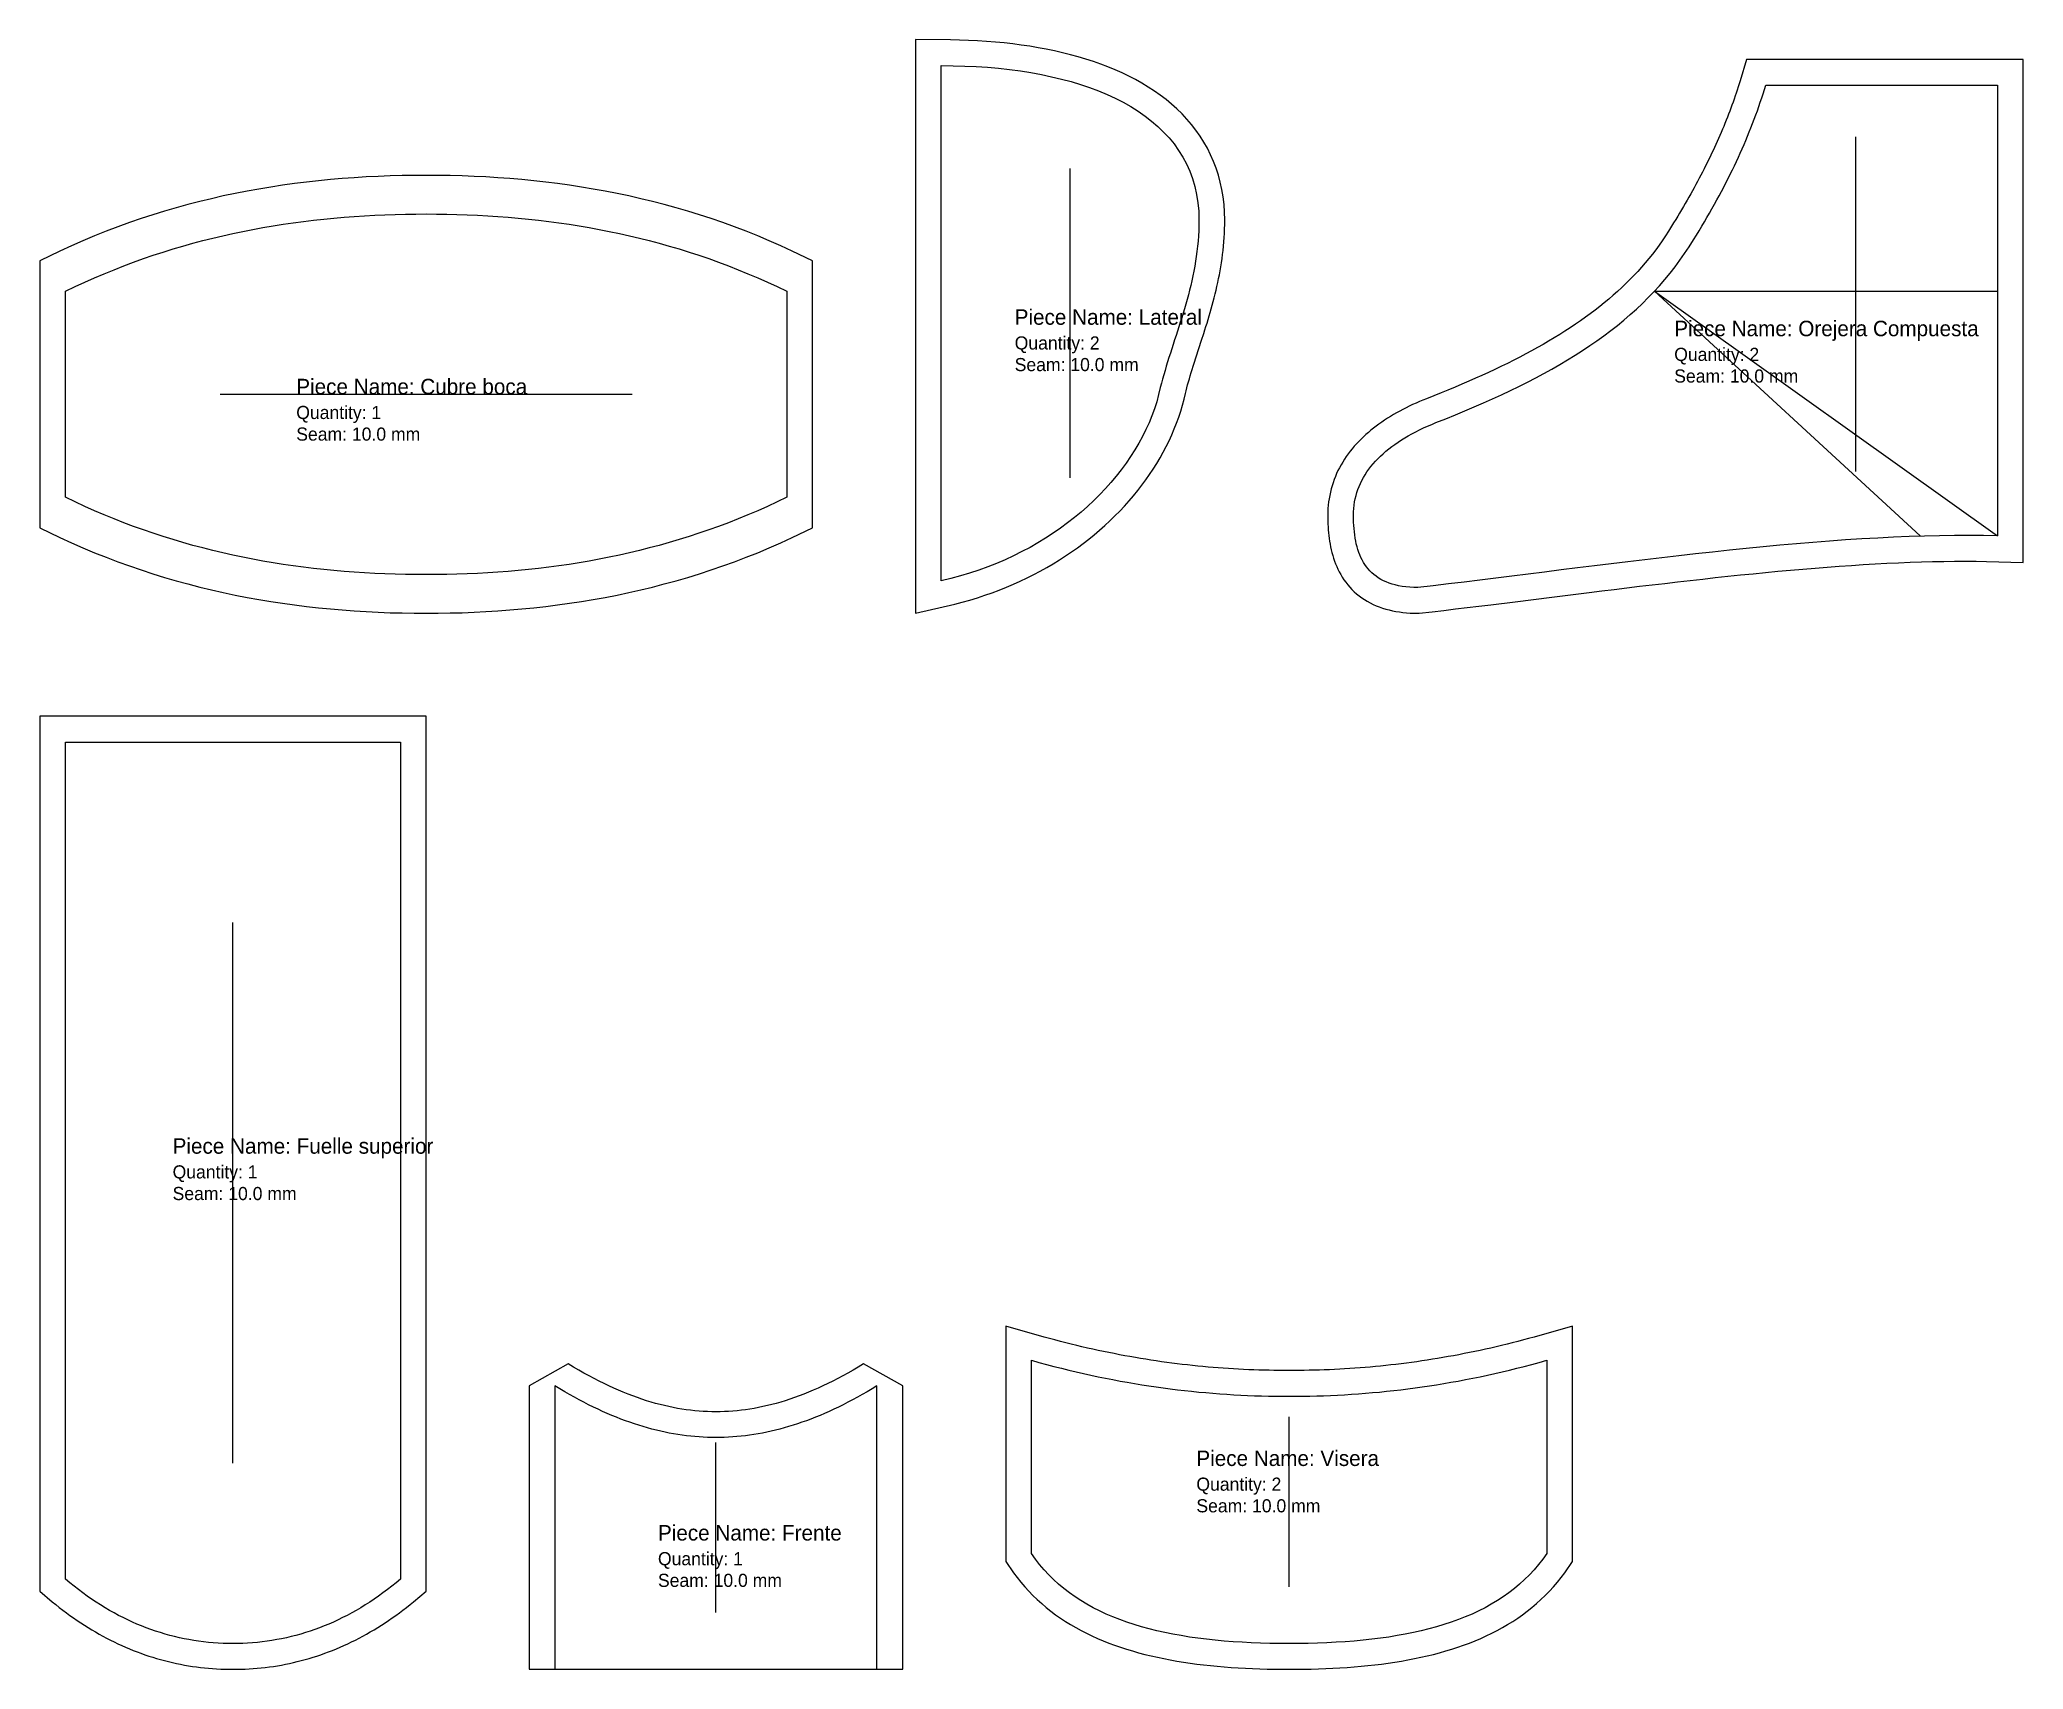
# Model space of a CAD drawing. Extents: x 0 to 770, y 0 to 633.
import ezdxf

# ---------------------------------------------------------------- set-up
doc = ezdxf.new("R2010")
doc.units = 0
for name, color, linetype in [('1', 7, 'Continuous'), ('4', 1, 'Continuous'), ('7', 3, 'Continuous'), ('8', 5, 'Continuous')]:
    doc.layers.add(name, color=color, linetype=linetype)

# ---------------------------------------------------------------- blocks, each defined once
blk = doc.blocks.new('PIECE_1_FUELLE_SUPERIOR')
at = {"layer": '1'}
blk.add_lwpolyline([(66.58, -9.99), (68.16, -9.95), (69.74, -9.9), (71.32, -9.82), (72.89, -9.71), (74.46, -9.58), (76.03, -9.43), (77.59, -9.26), (79.16, -9.06), (80.72, -8.84), (82.28, -8.59), (83.83, -8.32), (85.38, -8.03), (86.93, -7.71), (88.47, -7.37), (90.01, -7.01), (91.55, -6.62), (93.08, -6.21), (94.6, -5.77), (96.13, -5.31), (97.64, -4.83), (99.16, -4.32), (100.67, -3.78), (102.17, -3.22), (103.67, -2.64), (105.16, -2.04), (106.65, -1.41), (108.13, -0.76), (109.61, -0.08), (111.08, 0.63), (112.55, 1.35), (114.01, 2.1), (115.46, 2.88), (116.91, 3.68), (118.35, 4.5), (119.78, 5.35), (121.21, 6.22), (122.64, 7.11), (124.05, 8.03), (125.46, 8.98), (126.86, 9.94), (128.25, 10.93), (129.64, 11.95), (131.03, 12.99), (132.4, 14.05), (133.76, 15.14), (135.12, 16.25), (140, 20.34), (140, 360), (-10, 360), (-10, 20.34), (-5.12, 16.25), (-3.77, 15.14), (-2.4, 14.05), (-1.02, 12.99), (0.36, 11.95), (1.75, 10.93), (3.14, 9.94), (4.54, 8.98), (5.95, 8.03), (7.36, 7.11), (8.79, 6.22), (10.21, 5.35), (11.65, 4.5), (13.09, 3.68), (14.54, 2.88), (15.99, 2.1), (17.45, 1.35), (18.92, 0.63), (20.39, -0.08), (21.87, -0.76), (23.35, -1.41), (24.84, -2.04), (26.33, -2.64), (27.82, -3.22), (29.33, -3.78), (30.84, -4.32), (32.35, -4.83), (33.87, -5.31), (35.4, -5.77), (36.92, -6.21), (38.45, -6.62), (39.99, -7.01), (41.53, -7.37), (43.07, -7.71), (44.62, -8.03), (46.17, -8.32), (47.73, -8.59), (49.28, -8.84), (50.84, -9.06), (52.41, -9.26), (53.97, -9.43), (55.54, -9.58), (57.11, -9.71), (58.68, -9.82), (60.26, -9.9), (61.84, -9.95), (63.42, -9.99), (65, -10)], close=True, dxfattribs=at)
at = {"layer": '4'}
blk.add_lwpolyline([(0, 25), (0, 350), (130, 350), (130, 25), (128.33, 23.6), (126.65, 22.25), (124.96, 20.94), (123.26, 19.67), (121.55, 18.43), (119.84, 17.25), (118.11, 16.1), (116.38, 14.99), (114.64, 13.92), (112.89, 12.9), (111.14, 11.91), (109.37, 10.96), (107.6, 10.06), (105.82, 9.19), (104.03, 8.37), (102.24, 7.58), (100.43, 6.83), (98.62, 6.12), (96.81, 5.46), (94.99, 4.83), (93.16, 4.24), (91.32, 3.69), (89.48, 3.18), (87.63, 2.7), (85.77, 2.27), (83.91, 1.87), (82.05, 1.52), (80.17, 1.2), (78.3, 0.91), (76.41, 0.67), (74.52, 0.47), (72.63, 0.3), (70.73, 0.17), (68.82, 0.07), (66.91, 0.02), (65, 0), (63.09, 0.02), (61.18, 0.07), (59.27, 0.17), (57.37, 0.3), (55.48, 0.47), (53.59, 0.67), (51.7, 0.91), (49.83, 1.2), (47.95, 1.52), (46.09, 1.87), (44.23, 2.27), (42.37, 2.7), (40.52, 3.18), (38.68, 3.69), (36.84, 4.24), (35.01, 4.83), (33.19, 5.46), (31.38, 6.12), (29.57, 6.83), (27.76, 7.58), (25.97, 8.37), (24.18, 9.19), (22.4, 10.06), (20.63, 10.96), (18.86, 11.91), (17.11, 12.9), (15.36, 13.92), (13.62, 14.99), (11.89, 16.1), (10.16, 17.25), (8.45, 18.43), (6.74, 19.67), (5.04, 20.94), (3.35, 22.25), (1.67, 23.6)], close=True, dxfattribs=at)
at = {"layer": '7'}
blk.add_line((65, 70), (65, 280), dxfattribs=at)
at = {"layer": '8'}
for s, height, p in [('Piece Name: Fuelle superior', 6, (41.6, 190.17)), ('Quantity: 1', 5.1, (41.6, 180.57)), ('Seam: 10.0 mm', 5.1, (41.6, 172.17))]:
    blk.add_text(s, height=height, dxfattribs=at).set_placement(p)
blk = doc.blocks.new('PIECE_2_FRENTE')
at = {"layer": '1'}
blk.add_lwpolyline([(135, 110), (119.85, 118.57), (117.76, 117.32), (115.74, 116.14), (113.74, 115.01), (111.76, 113.92), (109.8, 112.88), (107.86, 111.89), (105.94, 110.94), (104.04, 110.03), (102.15, 109.16), (100.29, 108.34), (98.44, 107.56), (96.61, 106.83), (94.79, 106.13), (92.99, 105.48), (91.2, 104.86), (89.43, 104.29), (87.67, 103.75), (85.93, 103.25), (84.2, 102.79), (82.48, 102.37), (80.77, 101.98), (79.07, 101.63), (77.39, 101.32), (75.71, 101.04), (74.04, 100.79), (72.37, 100.58), (70.72, 100.4), (69.06, 100.25), (67.42, 100.14), (65.78, 100.06), (64.14, 100.02), (62.5, 100), (60.86, 100.02), (59.22, 100.06), (57.58, 100.14), (55.94, 100.25), (54.28, 100.4), (52.63, 100.58), (50.96, 100.79), (49.29, 101.04), (47.61, 101.32), (45.93, 101.63), (44.23, 101.98), (42.52, 102.37), (40.8, 102.79), (39.07, 103.25), (37.33, 103.75), (35.57, 104.29), (33.8, 104.86), (32.01, 105.48), (30.21, 106.13), (28.39, 106.83), (26.56, 107.56), (24.71, 108.34), (22.85, 109.16), (20.96, 110.03), (19.06, 110.94), (17.14, 111.89), (15.2, 112.88), (13.24, 113.92), (11.26, 115.01), (9.26, 116.14), (7.24, 117.32), (5.15, 118.57), (-10, 110), (-10, 0), (135, 0)], close=True, dxfattribs=at)
at = {"layer": '4'}
blk.add_lwpolyline([(0, 0), (125, 0), (125, 110), (123.09, 108.85), (121.19, 107.74), (119.31, 106.67), (117.44, 105.63), (115.58, 104.62), (113.74, 103.66), (111.91, 102.73), (110.08, 101.83), (108.27, 100.97), (106.47, 100.14), (104.69, 99.35), (102.91, 98.59), (101.14, 97.87), (99.38, 97.18), (97.63, 96.52), (95.89, 95.9), (94.16, 95.31), (92.44, 94.75), (90.72, 94.22), (89.02, 93.73), (87.32, 93.27), (85.62, 92.84), (83.94, 92.44), (82.26, 92.07), (80.59, 91.74), (78.92, 91.43), (77.26, 91.16), (75.6, 90.91), (73.95, 90.7), (72.3, 90.51), (70.66, 90.35), (69.02, 90.22), (67.39, 90.13), (65.76, 90.06), (64.13, 90.01), (62.5, 90), (60.87, 90.01), (59.24, 90.06), (57.61, 90.13), (55.98, 90.22), (54.34, 90.35), (52.7, 90.51), (51.05, 90.7), (49.4, 90.91), (47.74, 91.16), (46.08, 91.43), (44.41, 91.74), (42.74, 92.07), (41.06, 92.44), (39.38, 92.84), (37.68, 93.27), (35.98, 93.73), (34.28, 94.22), (32.56, 94.75), (30.84, 95.31), (29.11, 95.9), (27.37, 96.52), (25.62, 97.18), (23.86, 97.87), (22.09, 98.59), (20.31, 99.35), (18.53, 100.14), (16.73, 100.97), (14.92, 101.83), (13.09, 102.73), (11.26, 103.66), (9.42, 104.62), (7.56, 105.63), (5.69, 106.67), (3.81, 107.74), (1.91, 108.85), (0, 110)], close=True, dxfattribs=at)
at = {"layer": '7'}
blk.add_line((62.5, 22), (62.5, 88), dxfattribs=at)
at = {"layer": '8'}
for s, height, p in [('Piece Name: Frente', 6, (40, 50)), ('Quantity: 1', 5.1, (40, 40.4)), ('Seam: 10.0 mm', 5.1, (40, 32))]:
    blk.add_text(s, height=height, dxfattribs=at).set_placement(p)
blk = doc.blocks.new('PIECE_3_VISERA')
at = {"layer": '1'}
blk.add_lwpolyline([(92.22, 106.08), (90.26, 106.13), (88.24, 106.19), (86.34, 106.25), (84.37, 106.33), (82.34, 106.42), (80.37, 106.53), (78.45, 106.64), (76.42, 106.76), (74.44, 106.9), (72.45, 107.04), (70.52, 107.2), (68.54, 107.37), (66.49, 107.55), (66.49, 107.55), (64.55, 107.74), (62.49, 107.95), (60.54, 108.16), (58.51, 108.39), (56.53, 108.63), (54.45, 108.9), (52.47, 109.16), (50.48, 109.44), (48.45, 109.73), (46.36, 110.04), (44.33, 110.36), (42.35, 110.68), (40.31, 111.03), (38.2, 111.39), (36.19, 111.76), (34.16, 112.14), (32.04, 112.55), (30, 112.96), (27.96, 113.38), (27.96, 113.38), (25.83, 113.83), (23.82, 114.27), (21.71, 114.74), (19.59, 115.23), (17.55, 115.72), (15.4, 116.24), (13.36, 116.75), (11.25, 117.3), (9.08, 117.87), (7.03, 118.42), (4.9, 119.01), (-10, 123.22), (-10, 31.88), (-6.98, 27.51), (-5.58, 25.63), (-4.12, 23.8), (-2.61, 22.02), (-1.04, 20.31), (0.57, 18.65), (2.24, 17.05), (3.95, 15.5), (5.72, 14.01), (7.53, 12.57), (9.38, 11.19), (11.28, 9.87), (13.21, 8.59), (15.19, 7.37), (17.2, 6.2), (19.25, 5.08), (21.34, 4.01), (23.46, 3), (25.62, 2.02), (27.81, 1.1), (30.03, 0.22), (32.28, -0.62), (34.56, -1.41), (36.88, -2.17), (39.22, -2.88), (41.59, -3.55), (43.99, -4.18), (46.42, -4.77), (48.87, -5.33), (51.35, -5.85), (53.86, -6.33), (56.39, -6.78), (58.95, -7.2), (61.53, -7.59), (64.14, -7.94), (66.77, -8.26), (69.42, -8.55), (72.09, -8.82), (74.79, -9.05), (77.51, -9.26), (80.25, -9.44), (83.01, -9.59), (85.8, -9.72), (88.6, -9.82), (91.42, -9.9), (94.26, -9.96), (97.12, -9.99), (100, -10), (102.88, -9.99), (105.74, -9.96), (108.58, -9.9), (111.4, -9.82), (114.2, -9.72), (116.99, -9.59), (119.75, -9.44), (122.49, -9.26), (125.21, -9.05), (127.91, -8.82), (130.58, -8.55), (133.23, -8.26), (135.86, -7.94), (138.47, -7.59), (141.05, -7.2), (143.61, -6.78), (146.14, -6.33), (148.65, -5.85), (151.13, -5.33), (153.58, -4.77), (156.01, -4.18), (158.41, -3.55), (160.78, -2.88), (163.12, -2.17), (165.44, -1.41), (167.72, -0.62), (169.97, 0.22), (172.19, 1.1), (174.38, 2.02), (176.54, 3), (178.66, 4.01), (180.75, 5.08), (182.8, 6.2), (184.81, 7.37), (186.79, 8.59), (188.72, 9.87), (190.62, 11.19), (192.47, 12.57), (194.28, 14.01), (196.05, 15.5), (197.76, 17.05), (199.43, 18.65), (201.04, 20.31), (202.61, 22.02), (204.12, 23.8), (205.58, 25.63), (206.98, 27.51), (210, 31.88), (210, 123.22), (195.1, 119.01), (192.97, 118.42), (190.92, 117.87), (188.75, 117.3), (186.64, 116.75), (184.6, 116.24), (182.44, 115.72), (180.41, 115.23), (178.29, 114.74), (176.18, 114.27), (174.17, 113.83), (172.03, 113.38), (172.03, 113.38), (170, 112.96), (167.96, 112.55), (165.84, 112.14), (163.81, 111.76), (161.8, 111.39), (159.69, 111.03), (157.65, 110.68), (155.68, 110.36), (153.64, 110.04), (151.55, 109.73), (149.53, 109.44), (147.53, 109.16), (145.54, 108.9), (143.47, 108.63), (141.49, 108.39), (139.46, 108.16), (137.51, 107.95), (135.46, 107.74), (133.51, 107.55), (133.51, 107.55), (131.46, 107.37), (129.48, 107.2), (127.55, 107.04), (125.56, 106.9), (123.58, 106.76), (121.55, 106.64), (119.63, 106.53), (117.66, 106.42), (115.63, 106.33), (113.66, 106.25), (111.76, 106.19), (109.74, 106.13), (107.78, 106.08), (105.88, 106.05), (103.92, 106.02), (101.92, 106), (100, 106), (98.08, 106), (96.08, 106.02), (94.12, 106.05)], close=True, dxfattribs=at)
at = {"layer": '4'}
blk.add_lwpolyline([(0, 35), (0, 110), (2.91, 109.18), (5.81, 108.39), (8.71, 107.62), (11.59, 106.89), (14.47, 106.18), (17.34, 105.49), (20.2, 104.83), (23.05, 104.2), (25.89, 103.59), (28.73, 103.01), (31.55, 102.46), (34.37, 101.93), (37.18, 101.42), (39.98, 100.94), (42.78, 100.48), (45.57, 100.05), (48.35, 99.64), (51.12, 99.25), (53.89, 98.89), (56.65, 98.55), (59.41, 98.23), (62.15, 97.93), (64.9, 97.66), (67.63, 97.41), (70.36, 97.18), (73.08, 96.97), (75.8, 96.78), (78.51, 96.61), (81.21, 96.47), (83.91, 96.34), (86.61, 96.24), (89.29, 96.15), (91.98, 96.08), (94.66, 96.04), (97.33, 96.01), (100, 96), (102.67, 96.01), (105.34, 96.04), (108.02, 96.08), (110.71, 96.15), (113.39, 96.24), (116.09, 96.34), (118.79, 96.47), (121.49, 96.61), (124.2, 96.78), (126.92, 96.97), (129.64, 97.18), (132.37, 97.41), (135.1, 97.66), (137.85, 97.93), (140.59, 98.23), (143.35, 98.55), (146.11, 98.89), (148.88, 99.25), (151.65, 99.64), (154.43, 100.05), (157.22, 100.48), (160.02, 100.94), (162.82, 101.42), (165.63, 101.93), (168.45, 102.46), (171.27, 103.01), (174.11, 103.59), (176.95, 104.2), (179.8, 104.83), (182.66, 105.49), (185.53, 106.18), (188.41, 106.89), (191.29, 107.62), (194.19, 108.39), (197.09, 109.18), (200, 110), (200, 35), (198.46, 32.79), (196.83, 30.67), (195.11, 28.64), (193.31, 26.69), (191.43, 24.82), (189.47, 23.03), (187.43, 21.32), (185.31, 19.69), (183.11, 18.14), (180.84, 16.66), (178.49, 15.26), (176.07, 13.93), (173.59, 12.66), (171.03, 11.47), (168.4, 10.35), (165.71, 9.29), (162.95, 8.3), (160.12, 7.38), (157.24, 6.51), (154.29, 5.71), (151.29, 4.96), (148.22, 4.28), (145.1, 3.65), (141.93, 3.07), (138.7, 2.55), (135.41, 2.09), (132.08, 1.67), (128.69, 1.31), (125.26, 0.99), (121.78, 0.72), (118.26, 0.49), (114.69, 0.31), (111.08, 0.17), (107.42, 0.08), (103.73, 0.02), (100, 0), (96.27, 0.02), (92.58, 0.08), (88.92, 0.17), (85.31, 0.31), (81.74, 0.49), (78.22, 0.72), (74.74, 0.99), (71.31, 1.31), (67.92, 1.67), (64.59, 2.09), (61.3, 2.55), (58.07, 3.07), (54.9, 3.65), (51.78, 4.28), (48.71, 4.96), (45.71, 5.71), (42.76, 6.51), (39.88, 7.38), (37.05, 8.3), (34.29, 9.29), (31.6, 10.35), (28.97, 11.47), (26.41, 12.66), (23.93, 13.93), (21.51, 15.26), (19.16, 16.66), (16.89, 18.14), (14.69, 19.69), (12.57, 21.32), (10.53, 23.03), (8.57, 24.82), (6.69, 26.69), (4.89, 28.64), (3.17, 30.67), (1.54, 32.79)], close=True, dxfattribs=at)
at = {"layer": '7'}
blk.add_line((100, 22), (100, 88), dxfattribs=at)
at = {"layer": '8'}
for s, height, p in [('Piece Name: Visera', 6, (64, 68.94)), ('Quantity: 2', 5.1, (64, 59.34)), ('Seam: 10.0 mm', 5.1, (64, 50.94))]:
    blk.add_text(s, height=height, dxfattribs=at).set_placement(p)
blk = doc.blocks.new('PIECE_4_CUBRE_BOCA')
at = {"layer": '1'}
blk.add_lwpolyline([(144.66, -14.98), (149.31, -14.9), (153.96, -14.78), (158.61, -14.6), (163.25, -14.37), (167.9, -14.08), (172.54, -13.74), (177.18, -13.34), (181.81, -12.89), (186.44, -12.37), (191.06, -11.79), (195.68, -11.15), (200.3, -10.45), (204.91, -9.68), (209.51, -8.85), (214.11, -7.95), (218.71, -6.98), (223.29, -5.94), (227.87, -4.84), (232.44, -3.65), (237.01, -2.4), (241.56, -1.07), (246.11, 0.33), (250.65, 1.81), (255.18, 3.36), (259.7, 5), (264.21, 6.71), (268.71, 8.51), (273.2, 10.39), (277.67, 12.35), (282.14, 14.39), (290, 18.16), (290, 121.84), (282.14, 125.61), (277.67, 127.65), (273.2, 129.61), (268.71, 131.49), (264.21, 133.29), (259.7, 135), (255.18, 136.64), (250.65, 138.19), (246.11, 139.67), (241.56, 141.07), (237.01, 142.4), (232.44, 143.66), (227.87, 144.84), (223.29, 145.94), (218.71, 146.98), (214.11, 147.95), (209.51, 148.85), (204.91, 149.68), (200.3, 150.45), (195.68, 151.15), (191.06, 151.79), (186.44, 152.37), (181.81, 152.89), (177.18, 153.34), (172.54, 153.74), (167.9, 154.08), (163.25, 154.37), (158.61, 154.6), (153.96, 154.78), (149.31, 154.9), (144.66, 154.98), (140, 155), (135.34, 154.98), (130.69, 154.9), (126.04, 154.78), (121.39, 154.6), (116.75, 154.37), (112.1, 154.08), (107.46, 153.74), (102.83, 153.34), (98.19, 152.89), (93.56, 152.37), (88.94, 151.79), (84.32, 151.15), (79.7, 150.45), (75.09, 149.68), (70.49, 148.85), (65.89, 147.95), (61.29, 146.98), (56.71, 145.94), (52.13, 144.84), (47.56, 143.66), (42.99, 142.4), (38.44, 141.07), (33.89, 139.67), (29.35, 138.19), (24.82, 136.64), (20.3, 135), (15.79, 133.29), (11.29, 131.49), (6.8, 129.61), (2.33, 127.65), (-2.14, 125.61), (-10, 121.84), (-10, 18.16), (-2.14, 14.39), (2.33, 12.35), (6.8, 10.39), (11.29, 8.51), (15.79, 6.71), (20.3, 5), (24.82, 3.36), (29.35, 1.81), (33.89, 0.33), (38.44, -1.07), (42.99, -2.4), (47.56, -3.65), (52.13, -4.84), (56.71, -5.94), (61.29, -6.98), (65.89, -7.95), (70.49, -8.85), (75.09, -9.68), (79.7, -10.45), (84.32, -11.15), (88.94, -11.79), (93.56, -12.37), (98.19, -12.89), (102.83, -13.34), (107.46, -13.74), (112.1, -14.08), (116.75, -14.37), (121.39, -14.6), (126.04, -14.78), (130.69, -14.9), (135.34, -14.98), (140, -15)], close=True, dxfattribs=at)
at = {"layer": '4'}
blk.add_lwpolyline([(0, 30), (0, 110), (3.75, 111.8), (7.52, 113.54), (11.29, 115.21), (15.07, 116.82), (18.86, 118.37), (22.66, 119.86), (26.47, 121.29), (30.29, 122.66), (34.11, 123.97), (37.94, 125.22), (41.78, 126.42), (45.63, 127.56), (49.49, 128.64), (53.35, 129.67), (57.22, 130.64), (61.1, 131.56), (64.98, 132.43), (68.88, 133.25), (72.77, 134.02), (76.68, 134.73), (80.59, 135.4), (84.51, 136.02), (88.44, 136.59), (92.37, 137.11), (96.31, 137.59), (100.25, 138.02), (104.2, 138.41), (108.16, 138.75), (112.12, 139.05), (116.09, 139.31), (120.06, 139.52), (124.04, 139.7), (128.02, 139.83), (132.01, 139.92), (136, 139.98), (140, 140), (144, 139.98), (147.99, 139.92), (151.98, 139.83), (155.96, 139.7), (159.94, 139.52), (163.91, 139.31), (167.88, 139.05), (171.84, 138.75), (175.8, 138.41), (179.75, 138.02), (183.69, 137.59), (187.63, 137.11), (191.56, 136.59), (195.49, 136.02), (199.41, 135.4), (203.32, 134.73), (207.23, 134.02), (211.12, 133.25), (215.02, 132.43), (218.9, 131.56), (222.78, 130.64), (226.65, 129.67), (230.51, 128.64), (234.37, 127.56), (238.22, 126.42), (242.06, 125.22), (245.89, 123.97), (249.71, 122.66), (253.53, 121.29), (257.34, 119.86), (261.14, 118.37), (264.93, 116.82), (268.71, 115.21), (272.48, 113.54), (276.25, 111.8), (280, 110), (280, 30), (276.25, 28.2), (272.48, 26.46), (268.71, 24.79), (264.93, 23.18), (261.14, 21.63), (257.34, 20.14), (253.53, 18.71), (249.71, 17.34), (245.89, 16.03), (242.06, 14.78), (238.22, 13.58), (234.37, 12.44), (230.51, 11.36), (226.65, 10.33), (222.78, 9.36), (218.9, 8.44), (215.02, 7.57), (211.12, 6.75), (207.23, 5.98), (203.32, 5.27), (199.41, 4.6), (195.49, 3.98), (191.56, 3.41), (187.63, 2.89), (183.69, 2.41), (179.75, 1.98), (175.8, 1.59), (171.84, 1.25), (167.88, 0.95), (163.91, 0.69), (159.94, 0.48), (155.96, 0.3), (151.98, 0.17), (147.99, 0.08), (144, 0.02), (140, 0), (136, 0.02), (132.01, 0.08), (128.02, 0.17), (124.04, 0.3), (120.06, 0.48), (116.09, 0.69), (112.12, 0.95), (108.16, 1.25), (104.2, 1.59), (100.25, 1.98), (96.31, 2.41), (92.37, 2.89), (88.44, 3.41), (84.51, 3.98), (80.59, 4.6), (76.68, 5.27), (72.77, 5.98), (68.88, 6.75), (64.98, 7.57), (61.1, 8.44), (57.22, 9.36), (53.35, 10.33), (49.49, 11.36), (45.63, 12.44), (41.78, 13.58), (37.94, 14.78), (34.11, 16.03), (30.29, 17.34), (26.47, 18.71), (22.66, 20.14), (18.86, 21.63), (15.07, 23.18), (11.29, 24.79), (7.52, 26.46), (3.75, 28.2)], close=True, dxfattribs=at)
at = {"layer": '7'}
blk.add_line((60, 70), (220, 70), dxfattribs=at)
at = {"layer": '8'}
for s, height, p in [('Piece Name: Cubre boca', 6, (89.6, 70)), ('Quantity: 1', 5.1, (89.6, 60.4)), ('Seam: 10.0 mm', 5.1, (89.6, 52))]:
    blk.add_text(s, height=height, dxfattribs=at).set_placement(p)
blk = doc.blocks.new('PIECE_5_LATERAL')
at = {"layer": '1'}
blk.add_lwpolyline([(5.18, -9.06), (8.15, -8.3), (11.09, -7.47), (14, -6.59), (16.87, -5.65), (19.7, -4.66), (22.49, -3.61), (25.25, -2.51), (27.96, -1.35), (30.64, -0.15), (33.28, 1.11), (35.87, 2.41), (38.42, 3.76), (40.93, 5.16), (43.39, 6.61), (45.81, 8.1), (48.19, 9.63), (50.51, 11.2), (52.8, 12.81), (55.03, 14.47), (57.21, 16.16), (59.35, 17.89), (61.43, 19.66), (63.47, 21.47), (65.45, 23.3), (67.38, 25.18), (69.26, 27.08), (71.08, 29.02), (72.85, 30.99), (74.56, 32.98), (76.22, 35.01), (77.82, 37.06), (79.36, 39.14), (80.84, 41.25), (82.26, 43.38), (83.62, 45.54), (84.92, 47.72), (86.15, 49.92), (87.32, 52.14), (88.43, 54.38), (89.47, 56.64), (90.44, 58.92), (91.34, 61.22), (92.17, 63.53), (92.94, 65.86), (93.63, 68.2), (94.24, 70.56), (94.73, 72.68), (94.99, 73.69), (95.31, 74.93), (95.62, 76.04), (95.97, 77.29), (96.3, 78.41), (96.65, 79.61), (97.03, 80.87), (97.03, 80.87), (97.39, 82.04), (97.78, 83.27), (97.78, 83.27), (98.16, 84.49), (98.97, 86.99), (101.05, 93.4), (101.89, 96.03), (102.31, 97.36), (102.73, 98.7), (103.14, 100.06), (103.56, 101.43), (103.97, 102.8), (104.37, 104.19), (104.77, 105.6), (105.16, 107.01), (105.55, 108.44), (105.92, 109.89), (106.28, 111.34), (106.64, 112.81), (106.98, 114.29), (107.31, 115.78), (107.62, 117.29), (107.92, 118.82), (108.2, 120.36), (108.47, 121.91), (108.72, 123.48), (108.95, 125.06), (109.16, 126.66), (109.35, 128.27), (109.52, 129.91), (109.66, 131.55), (109.78, 133.21), (109.87, 134.88), (109.94, 136.57), (109.99, 138.28), (110, 140.07), (109.93, 143.05), (109.73, 146.05), (109.39, 148.99), (108.91, 151.88), (108.3, 154.71), (107.55, 157.48), (106.67, 160.19), (105.67, 162.82), (104.53, 165.4), (103.28, 167.89), (101.91, 170.31), (100.42, 172.65), (98.83, 174.91), (97.14, 177.1), (95.34, 179.2), (93.44, 181.22), (91.46, 183.16), (89.39, 185.02), (87.24, 186.8), (85.01, 188.5), (82.7, 190.12), (80.33, 191.67), (77.88, 193.15), (75.36, 194.56), (72.79, 195.89), (70.15, 197.16), (67.44, 198.36), (64.69, 199.49), (61.87, 200.56), (59.01, 201.57), (56.08, 202.51), (53.11, 203.4), (50.09, 204.22), (47.02, 204.98), (43.91, 205.69), (40.75, 206.34), (37.55, 206.94), (34.31, 207.48), (31.03, 207.97), (27.71, 208.4), (24.36, 208.78), (20.97, 209.11), (17.55, 209.38), (14.1, 209.61), (10.61, 209.78), (7.1, 209.9), (3.56, 209.98), (-10, 210.07), (-10, -12.6)], close=True, dxfattribs=at)
at = {"layer": '4'}
blk.add_lwpolyline([(0, 0), (0, 200), (4.56, 199.96), (9.07, 199.83), (13.52, 199.62), (17.91, 199.33), (22.24, 198.94), (26.5, 198.47), (30.69, 197.91), (34.8, 197.27), (38.83, 196.53), (42.77, 195.7), (46.62, 194.79), (50.37, 193.78), (54.02, 192.68), (57.57, 191.48), (61.01, 190.19), (64.33, 188.81), (67.54, 187.33), (70.62, 185.75), (73.58, 184.08), (76.41, 182.3), (79.09, 180.43), (81.64, 178.46), (84.04, 176.39), (86.3, 174.22), (88.39, 171.95), (90.33, 169.57), (92.11, 167.09), (93.72, 164.51), (95.15, 161.82), (96.41, 159.03), (97.49, 156.13), (98.38, 153.12), (99.08, 150), (99.59, 146.78), (99.9, 143.44), (100, 140), (99.98, 137.93), (99.91, 135.88), (99.8, 133.85), (99.65, 131.84), (99.46, 129.86), (99.24, 127.89), (98.98, 125.95), (98.68, 124.02), (98.36, 122.11), (98.01, 120.22), (97.63, 118.34), (97.22, 116.48), (96.79, 114.64), (96.35, 112.81), (95.88, 110.99), (95.39, 109.19), (94.89, 107.4), (94.38, 105.62), (93.85, 103.86), (93.31, 102.11), (92.77, 100.36), (92.22, 98.63), (91.67, 96.9), (91.11, 95.19), (90.56, 93.48), (90, 91.77), (89.45, 90.08), (88.91, 88.39), (88.37, 86.7), (87.85, 85.02), (87.33, 83.35), (86.83, 81.67), (86.35, 80), (85.88, 78.33), (85.43, 76.67), (85, 75), (84.36, 72.25), (83.59, 69.51), (82.72, 66.78), (81.72, 64.07), (80.62, 61.36), (79.4, 58.68), (78.07, 56.02), (76.64, 53.38), (75.09, 50.77), (73.45, 48.18), (71.7, 45.63), (69.85, 43.11), (67.9, 40.63), (65.86, 38.19), (63.72, 35.79), (61.49, 33.44), (59.16, 31.13), (56.75, 28.88), (54.25, 26.67), (51.66, 24.53), (48.99, 22.44), (46.23, 20.41), (43.4, 18.45), (40.48, 16.56), (37.49, 14.73), (34.42, 12.98), (31.28, 11.3), (28.07, 9.7), (24.79, 8.17), (21.44, 6.74), (18.02, 5.38), (14.54, 4.12), (10.99, 2.95), (7.39, 1.87), (3.72, 0.88)], close=True, dxfattribs=at)
at = {"layer": '7'}
blk.add_line((50, 40), (50, 160), dxfattribs=at)
at = {"layer": '8'}
for s, height, p in [('Piece Name: Lateral', 6, (28.47, 99.38)), ('Quantity: 2', 5.1, (28.47, 89.78)), ('Seam: 10.0 mm', 5.1, (28.47, 81.38))]:
    blk.add_text(s, height=height, dxfattribs=at).set_placement(p)
blk = doc.blocks.new('PIECE_6_OREJERA_COMPUESTA')
at = {"layer": '1'}
blk.add_lwpolyline([(30.56, -9.43), (35.02, -8.9), (39.54, -8.36), (44.09, -7.82), (48.69, -7.26), (53.33, -6.69), (62.69, -5.53), (76.97, -3.74), (91.47, -1.94), (96.33, -1.34), (101.22, -0.74), (106.11, -0.15), (110.99, 0.44), (115.9, 1.02), (120.83, 1.6), (125.74, 2.17), (130.63, 2.72), (135.56, 3.27), (140.44, 3.81), (145.35, 4.33), (145.35, 4.33), (150.21, 4.84), (155.1, 5.33), (159.93, 5.8), (164.76, 6.26), (169.61, 6.7), (174.36, 7.12), (179.16, 7.51), (183.9, 7.89), (188.55, 8.24), (193.27, 8.56), (197.86, 8.86), (202.5, 9.13), (207.04, 9.38), (211.51, 9.59), (216.03, 9.78), (220.43, 9.93), (224.75, 10.04), (229.11, 10.13), (233.29, 10.18), (237.5, 10.19), (241.64, 10.17), (245.7, 10.11), (260, 9.74), (260, 205), (152.58, 205), (150.05, 196.66), (149.68, 195.47), (149.33, 194.35), (148.93, 193.1), (148.53, 191.93), (148.15, 190.8), (147.73, 189.57), (147.31, 188.39), (146.89, 187.22), (146.46, 186.04), (146.02, 184.87), (145.58, 183.7), (145.14, 182.58), (144.66, 181.35), (144.19, 180.18), (143.71, 179.01), (143.24, 177.89), (142.72, 176.66), (142.72, 176.66), (142.22, 175.49), (141.7, 174.31), (141.2, 173.19), (140.65, 171.95), (140.11, 170.77), (139.56, 169.59), (139, 168.41), (138.43, 167.22), (137.85, 166.03), (137.27, 164.84), (136.67, 163.65), (136.09, 162.5), (135.45, 161.25), (134.83, 160.05), (134.22, 158.89), (133.55, 157.63), (132.92, 156.46), (132.23, 155.2), (131.56, 153.99), (130.9, 152.8), (130.18, 151.53), (129.51, 150.34), (129.5, 150.34), (128.77, 149.06), (128.77, 149.06), (128.07, 147.85), (128.07, 147.85), (127.31, 146.57), (126.57, 145.31), (125.84, 144.09), (125.05, 142.79), (125.05, 142.79), (124.27, 141.52), (123.49, 140.25), (122.29, 138.32), (121.09, 136.47), (119.85, 134.63), (118.61, 132.87), (117.29, 131.09), (116.01, 129.43), (114.61, 127.68), (113.2, 125.99), (111.8, 124.36), (110.32, 122.72), (108.84, 121.14), (107.28, 119.53), (105.73, 117.99), (104.14, 116.47), (102.45, 114.9), (100.85, 113.48), (99.08, 111.95), (97.35, 110.5), (95.59, 109.08), (93.74, 107.64), (91.9, 106.25), (90.02, 104.87), (88.1, 103.5), (86.14, 102.16), (84.14, 100.82), (82.08, 99.48), (80.03, 98.19), (77.94, 96.9), (75.73, 95.58), (73.66, 94.38), (71.41, 93.1), (69.1, 91.83), (66.9, 90.65), (64.53, 89.41), (62.19, 88.21), (59.75, 86.99), (57.41, 85.85), (54.9, 84.65), (52.4, 83.48), (49.84, 82.31), (47.33, 81.19), (44.73, 80.05), (42.03, 78.89), (39.42, 77.78), (36.65, 76.64), (36.65, 76.64), (33.97, 75.54), (33.97, 75.54), (31.14, 74.41), (28.28, 73.28), (26.92, 72.73), (25.58, 72.16), (24.26, 71.58), (22.95, 70.98), (21.66, 70.37), (20.4, 69.75), (19.15, 69.11), (17.92, 68.46), (16.71, 67.79), (15.52, 67.11), (14.35, 66.41), (13.2, 65.69), (12.07, 64.96), (10.96, 64.21), (9.88, 63.45), (8.82, 62.67), (7.77, 61.87), (6.75, 61.05), (5.75, 60.22), (4.78, 59.36), (3.83, 58.49), (2.91, 57.6), (2, 56.69), (1.12, 55.76), (0.28, 54.81), (-0.54, 53.84), (-1.34, 52.85), (-2.1, 51.84), (-2.83, 50.8), (-3.54, 49.76), (-4.21, 48.69), (-4.85, 47.59), (-5.46, 46.49), (-6.03, 45.36), (-6.57, 44.21), (-7.06, 43.05), (-7.53, 41.87), (-7.95, 40.67), (-8.34, 39.46), (-8.69, 38.23), (-8.99, 36.98), (-9.26, 35.73), (-9.49, 34.47), (-9.67, 33.19), (-9.81, 31.91), (-9.92, 30.61), (-9.98, 29.31), (-10, 28.05), (-9.99, 26.87), (-9.97, 25.75), (-9.93, 24.62), (-9.87, 23.5), (-9.8, 22.38), (-9.7, 21.26), (-9.59, 20.15), (-9.45, 19.04), (-9.29, 17.93), (-9.1, 16.82), (-8.89, 15.71), (-8.65, 14.62), (-8.38, 13.53), (-8.08, 12.43), (-7.75, 11.34), (-7.38, 10.26), (-6.98, 9.19), (-6.54, 8.13), (-6.05, 7.07), (-5.53, 6.02), (-4.97, 4.99), (-4.36, 3.97), (-3.7, 2.98), (-3, 2), (-2.25, 1.04), (-1.46, 0.11), (-0.62, -0.78), (0.27, -1.64), (1.2, -2.48), (2.17, -3.26), (3.19, -4.01), (4.24, -4.72), (5.32, -5.38), (6.45, -6), (7.6, -6.57), (8.79, -7.1), (10, -7.58), (11.25, -8.01), (12.51, -8.4), (13.8, -8.75), (15.12, -9.05), (16.46, -9.3), (17.82, -9.52), (19.2, -9.7), (20.62, -9.83), (22.05, -9.93), (23.51, -9.98), (25.51, -10.01)], close=True, dxfattribs=at)
at = {"layer": '4'}
blk.add_lwpolyline([(160, 195), (250, 195), (250, 20), (244.53, 20.13), (238.94, 20.19), (233.26, 20.18), (227.47, 20.1), (221.59, 19.97), (215.63, 19.77), (209.58, 19.51), (203.46, 19.2), (197.27, 18.84), (191.01, 18.43), (184.7, 17.98), (178.33, 17.48), (171.92, 16.94), (165.47, 16.37), (158.98, 15.76), (152.47, 15.12), (145.93, 14.45), (139.38, 13.75), (132.81, 13.03), (126.23, 12.29), (119.66, 11.53), (113.09, 10.76), (106.54, 9.98), (100, 9.19), (93.48, 8.39), (87, 7.58), (80.55, 6.78), (74.14, 5.98), (67.77, 5.19), (61.46, 4.4), (55.2, 3.62), (49.01, 2.86), (42.89, 2.11), (36.84, 1.39), (30.88, 0.68), (25, 0), (23.37, 0.03), (21.8, 0.11), (20.31, 0.25), (18.88, 0.43), (17.51, 0.67), (16.2, 0.96), (14.96, 1.3), (13.78, 1.69), (12.66, 2.12), (11.59, 2.61), (10.58, 3.13), (9.63, 3.7), (8.73, 4.32), (7.88, 4.97), (7.09, 5.67), (6.34, 6.41), (5.65, 7.19), (5, 8), (4.4, 8.85), (3.84, 9.74), (3.33, 10.66), (2.86, 11.62), (2.43, 12.61), (2.04, 13.63), (1.69, 14.68), (1.37, 15.76), (1.09, 16.88), (0.85, 18.01), (0.64, 19.18), (0.46, 20.37), (0.32, 21.59), (0.2, 22.83), (0.11, 24.09), (0.05, 25.37), (0.01, 26.68), (0, 28), (0.03, 29.32), (0.11, 30.63), (0.25, 31.92), (0.44, 33.19), (0.68, 34.44), (0.98, 35.67), (1.33, 36.88), (1.73, 38.07), (2.19, 39.25), (2.69, 40.41), (3.25, 41.55), (3.85, 42.67), (4.51, 43.77), (5.21, 44.85), (5.96, 45.92), (6.76, 46.96), (7.61, 47.99), (8.5, 49), (9.44, 49.99), (10.43, 50.96), (11.46, 51.92), (12.53, 52.85), (13.65, 53.77), (14.81, 54.67), (16.02, 55.55), (17.27, 56.41), (18.56, 57.25), (19.9, 58.07), (21.27, 58.88), (22.69, 59.67), (24.14, 60.44), (25.64, 61.19), (27.17, 61.92), (28.74, 62.63), (30.35, 63.32), (32, 64), (35.81, 65.5), (39.56, 67.02), (43.25, 68.55), (46.89, 70.09), (50.47, 71.65), (53.99, 73.22), (57.46, 74.81), (60.87, 76.42), (64.22, 78.05), (67.51, 79.7), (70.75, 81.37), (73.93, 83.07), (77.04, 84.8), (80.1, 86.55), (83.11, 88.34), (86.05, 90.15), (88.93, 92), (91.75, 93.88), (94.51, 95.79), (97.21, 97.74), (99.85, 99.73), (102.43, 101.75), (104.95, 103.82), (107.41, 105.93), (109.8, 108.08), (112.14, 110.27), (114.41, 112.52), (116.61, 114.81), (118.76, 117.14), (120.84, 119.53), (122.86, 121.97), (124.82, 124.47), (126.71, 127.01), (128.54, 129.62), (130.3, 132.28), (132, 135), (133.07, 136.75), (134.13, 138.48), (135.17, 140.21), (136.19, 141.93), (137.19, 143.64), (138.17, 145.35), (139.14, 147.05), (140.09, 148.74), (141.02, 150.42), (141.93, 152.1), (142.82, 153.78), (143.7, 155.44), (144.57, 157.11), (145.41, 158.77), (146.24, 160.43), (147.05, 162.08), (147.85, 163.73), (148.62, 165.38), (149.39, 167.02), (150.13, 168.66), (150.87, 170.3), (151.58, 171.94), (152.28, 173.58), (152.96, 175.22), (153.63, 176.86), (154.28, 178.5), (154.92, 180.14), (155.54, 181.78), (156.15, 183.42), (156.75, 185.07), (157.32, 186.72), (157.89, 188.37), (158.44, 190.02), (158.97, 191.68), (159.49, 193.34)], close=True, dxfattribs=at)
for points in [[(116.8, 115), (250, 115)], [(116.8, 115), (220, 20)], [(116.8, 115), (250, 20)]]:
    blk.add_lwpolyline(points, dxfattribs=at)
at = {"layer": '7'}
blk.add_line((195, 45), (195, 175), dxfattribs=at)
at = {"layer": '8'}
for s, height, p in [('Piece Name: Orejera Compuesta', 6, (124.49, 97.54)), ('Quantity: 2', 5.1, (124.49, 87.94)), ('Seam: 10.0 mm', 5.1, (124.49, 79.54))]:
    blk.add_text(s, height=height, dxfattribs=at).set_placement(p)

msp = doc.modelspace()

# ---------------------------------------------------------------- block references
at = {"layer": '1'}
for name, p in [('PIECE_5_LATERAL', (350, 422.604)), ('PIECE_6_OREJERA_COMPUESTA', (510.002, 420.007)), ('PIECE_4_CUBRE_BOCA', (10, 425)), ('PIECE_1_FUELLE_SUPERIOR', (10, 10)), ('PIECE_3_VISERA', (385, 10)), ('PIECE_2_FRENTE', (200, 0))]:
    msp.add_blockref(name, p, dxfattribs=at)

doc.saveas('drawing.dxf')
